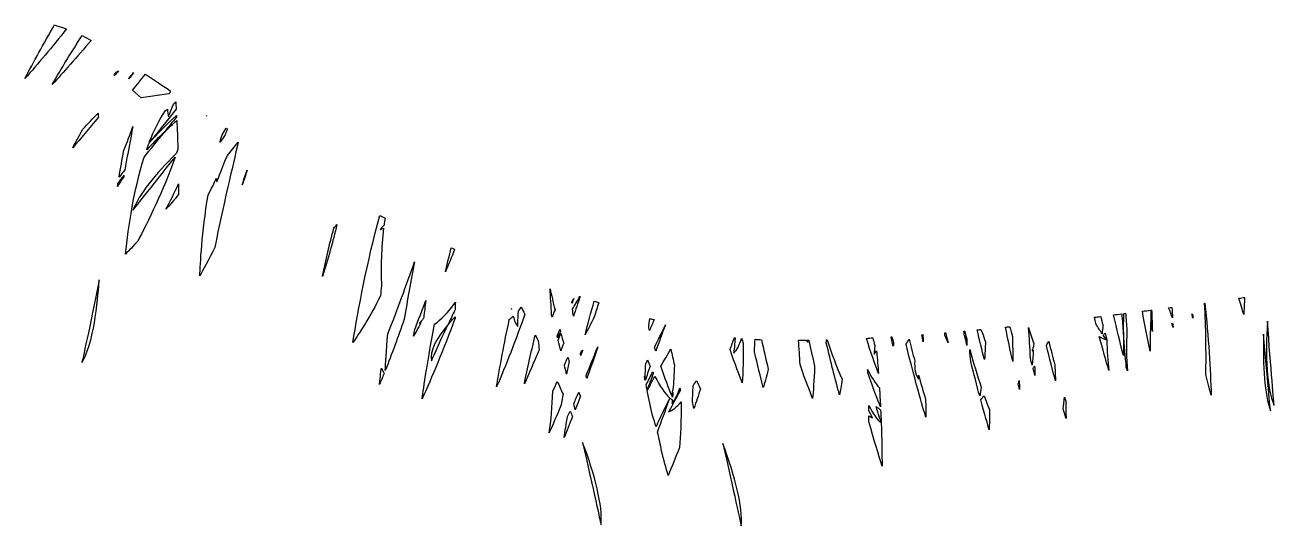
# Model space of a CAD drawing. Header units: centimetres. Extents: x -9.7 to 9.3, y -6.5 to 6.9.
# Drawn here: x 5.962 to 6.556, y -5.459 to -5.221 of the extents above; entities that cross this region are included whole.
import ezdxf

# ---------------------------------------------------------------- set-up
doc = ezdxf.new("R2010")
doc.units = ezdxf.units.CM
doc.header["$MEASUREMENT"] = 0
doc.layers.add('Layer 1', color=7, linetype='Continuous')

msp = doc.modelspace()

# ---------------------------------------------------------------- linework, layer by layer
at = {"layer": 'Layer 1'}
for points, knots in [([(5.98146, -5.22253), (5.98109, -5.22245), (5.98072, -5.22221), (5.98038, -5.22211), (5.98038, -5.22211), (5.97874, -5.22155), (5.97734, -5.22118), (5.97578, -5.22065), (5.97578, -5.22065), (5.97057, -5.22959), (5.96583, -5.2383), (5.96173, -5.2461), (5.96173, -5.2461), (5.96786, -5.2392), (5.97464, -5.23116), (5.98146, -5.22253)], [0, 0, 0, 0, 0.2, 0.2, 0.2, 0.2, 0.4, 0.4, 0.4, 0.4, 0.6, 0.6, 0.6, 0.6, 1, 1, 1, 1]), ([(5.99318, -5.22798), (5.99175, -5.22721), (5.99032, -5.22637), (5.98895, -5.22573), (5.98895, -5.22573), (5.98392, -5.23332), (5.97913, -5.24118), (5.97472, -5.24891), (5.97472, -5.24891), (5.97993, -5.24327), (5.98636, -5.23605), (5.99318, -5.22798)], [0, 0, 0, 0, 0.25, 0.25, 0.25, 0.25, 0.5, 0.5, 0.5, 0.5, 1, 1, 1, 1]), ([(6.00435, -5.24476), (6.00491, -5.24405), (6.00554, -5.24325), (6.00618, -5.24251), (6.00618, -5.24251), (6.00581, -5.24267), (6.00539, -5.24283), (6.00507, -5.24304), (6.00507, -5.24304), (6.00473, -5.24357), (6.00441, -5.24405), (6.00409, -5.2446), (6.00409, -5.2446), (6.00409, -5.2446), (6.00435, -5.24476), (6.00435, -5.24476)], [0, 0, 0, 0, 0.2, 0.2, 0.2, 0.2, 0.4, 0.4, 0.4, 0.4, 0.6, 0.6, 0.6, 0.6, 1, 1, 1, 1]), ([(6.01342, -5.2433), (6.0126, -5.24425), (6.01183, -5.24518), (6.01099, -5.24613), (6.01099, -5.24613), (6.01104, -5.24618), (6.01112, -5.24624), (6.01112, -5.24634), (6.01112, -5.24634), (6.01189, -5.24531), (6.0126, -5.24431), (6.01342, -5.2433)], [0, 0, 0, 0, 0.25, 0.25, 0.25, 0.25, 0.5, 0.5, 0.5, 0.5, 1, 1, 1, 1]), ([(6.01702, -5.25526), (6.01702, -5.25526), (6.03014, -5.25343), (6.03014, -5.25343), (6.03014, -5.25343), (6.0303, -5.25327), (6.03048, -5.25311), (6.03059, -5.25298), (6.03059, -5.25298), (6.0307, -5.25264), (6.03075, -5.25237), (6.03085, -5.25195), (6.03085, -5.25195), (6.02672, -5.24922), (6.02281, -5.2465), (6.01908, -5.24399), (6.01908, -5.24399), (6.01702, -5.24656), (6.01493, -5.24918), (6.01281, -5.25174), (6.01281, -5.25174), (6.01281, -5.25174), (6.01702, -5.25526), (6.01702, -5.25526)], [0, 0, 0, 0, 0.142857, 0.142857, 0.142857, 0.142857, 0.285714, 0.285714, 0.285714, 0.285714, 0.428571, 0.428571, 0.428571, 0.428571, 0.571429, 0.571429, 0.571429, 0.571429, 0.714286, 0.714286, 0.714286, 0.714286, 1, 1, 1, 1]), ([(6.00959, -5.32963), (6.01131, -5.32788), (6.01324, -5.32577), (6.01533, -5.32347), (6.01533, -5.32347), (6.02017, -5.31447), (6.0275, -5.29953), (6.03311, -5.2836), (6.03311, -5.2836), (6.02152, -5.29807), (6.01316, -5.30879), (6.01316, -5.30879), (6.01316, -5.30879), (6.01583, -5.3013), (6.02377, -5.29167), (6.03377, -5.28162), (6.03377, -5.28162), (6.03401, -5.28101), (6.03427, -5.2803), (6.03446, -5.27969), (6.03446, -5.27969), (6.03427, -5.27461), (6.03414, -5.27006), (6.03393, -5.26606), (6.03393, -5.26606), (6.03189, -5.26794), (6.02993, -5.26979), (6.02803, -5.27162), (6.02803, -5.27162), (6.02986, -5.26919), (6.03187, -5.26683), (6.03382, -5.26437), (6.03382, -5.26437), (6.03379, -5.26411), (6.03379, -5.26384), (6.03379, -5.26366), (6.03379, -5.26366), (6.02987, -5.26734), (6.02601, -5.27112), (6.02236, -5.27488), (6.02236, -5.27488), (6.02596, -5.27033), (6.02974, -5.26551), (6.03366, -5.26065), (6.03366, -5.26065), (6.03355, -5.25933), (6.03347, -5.25816), (6.03342, -5.25724), (6.03342, -5.25724), (6.0331, -5.2575), (6.03281, -5.2578), (6.03249, -5.25801), (6.03249, -5.25801), (6.0309, -5.26201), (6.03003, -5.26439), (6.03003, -5.26439), (6.03003, -5.26439), (6.02963, -5.26336), (6.02947, -5.26206), (6.02945, -5.26063), (6.02945, -5.26063), (6.02916, -5.26089), (6.02881, -5.26111), (6.02852, -5.26134), (6.02852, -5.26134), (6.02558, -5.26573), (6.02302, -5.27084), (6.02087, -5.27642), (6.02087, -5.27642), (6.0214, -5.27589), (6.02185, -5.27539), (6.02238, -5.27483), (6.02238, -5.27483), (6.02177, -5.27568), (6.02119, -5.27636), (6.02058, -5.27713), (6.02058, -5.27713), (6.02024, -5.27803), (6.01994, -5.27904), (6.01963, -5.28007), (6.01963, -5.28007), (6.02228, -5.27721), (6.02508, -5.27435), (6.02804, -5.2716), (6.02804, -5.2716), (6.0246, -5.27583), (6.02135, -5.27986), (6.01841, -5.28359), (6.01841, -5.28359), (6.01356, -5.29892), (6.01099, -5.31625), (6.00959, -5.32963)], [0, 0, 0, 0, 0.041667, 0.041667, 0.041667, 0.041667, 0.083333, 0.083333, 0.083333, 0.083333, 0.125, 0.125, 0.125, 0.125, 0.166667, 0.166667, 0.166667, 0.166667, 0.208333, 0.208333, 0.208333, 0.208333, 0.25, 0.25, 0.25, 0.25, 0.291667, 0.291667, 0.291667, 0.291667, 0.333333, 0.333333, 0.333333, 0.333333, 0.375, 0.375, 0.375, 0.375, 0.416667, 0.416667, 0.416667, 0.416667, 0.458333, 0.458333, 0.458333, 0.458333, 0.5, 0.5, 0.5, 0.5, 0.541667, 0.541667, 0.541667, 0.541667, 0.583333, 0.583333, 0.583333, 0.583333, 0.625, 0.625, 0.625, 0.625, 0.666667, 0.666667, 0.666667, 0.666667, 0.708333, 0.708333, 0.708333, 0.708333, 0.75, 0.75, 0.75, 0.75, 0.791667, 0.791667, 0.791667, 0.791667, 0.833333, 0.833333, 0.833333, 0.833333, 0.875, 0.875, 0.875, 0.875, 0.916667, 0.916667, 0.916667, 0.916667, 1, 1, 1, 1]), ([(5.98443, -5.2791), (5.98811, -5.27489), (5.99224, -5.27002), (5.99663, -5.26457), (5.99663, -5.26457), (5.99658, -5.26354), (5.99655, -5.26285), (5.99655, -5.26253), (5.99655, -5.26253), (5.99404, -5.2652), (5.9916, -5.26769), (5.98927, -5.27023), (5.98927, -5.27023), (5.98749, -5.27338), (5.98591, -5.27637), (5.98443, -5.2791)], [0, 0, 0, 0, 0.2, 0.2, 0.2, 0.2, 0.4, 0.4, 0.4, 0.4, 0.6, 0.6, 0.6, 0.6, 1, 1, 1, 1]), ([(6.00646, -5.29307), (6.00736, -5.29191), (6.00829, -5.29077), (6.00929, -5.28955), (6.00929, -5.28955), (6.01056, -5.28185), (6.01191, -5.27471), (6.01307, -5.26902), (6.01307, -5.26902), (6.01177, -5.27243), (6.01029, -5.2764), (6.0086, -5.28071), (6.0086, -5.28071), (6.00797, -5.28463), (6.00726, -5.28878), (6.00646, -5.29307)], [0, 0, 0, 0, 0.2, 0.2, 0.2, 0.2, 0.4, 0.4, 0.4, 0.4, 0.6, 0.6, 0.6, 0.6, 1, 1, 1, 1]), ([(6.04819, -5.26367), (6.04819, -5.26367), (6.04819, -5.26367), (6.04819, -5.26367), (6.04819, -5.26367), (6.04811, -5.26383), (6.04808, -5.26393), (6.04803, -5.26409), (6.04803, -5.26409), (6.04808, -5.26394), (6.04811, -5.26383), (6.04819, -5.26367)], [0, 0, 0, 0, 0.25, 0.25, 0.25, 0.25, 0.5, 0.5, 0.5, 0.5, 1, 1, 1, 1]), ([(6.05798, -5.27024), (6.05777, -5.27003), (6.05756, -5.26984), (6.05737, -5.26976), (6.05737, -5.26976), (6.05676, -5.27074), (6.0561, -5.27174), (6.05554, -5.27291), (6.05554, -5.27291), (6.05512, -5.2741), (6.05477, -5.27521), (6.05438, -5.27646), (6.05438, -5.27646), (6.05525, -5.27538), (6.0561, -5.27416), (6.05692, -5.27299), (6.05692, -5.27299), (6.05726, -5.27206), (6.05764, -5.27111), (6.05798, -5.27024)], [0, 0, 0, 0, 0.166667, 0.166667, 0.166667, 0.166667, 0.333333, 0.333333, 0.333333, 0.333333, 0.5, 0.5, 0.5, 0.5, 0.666667, 0.666667, 0.666667, 0.666667, 1, 1, 1, 1]), ([(6.04488, -5.33998), (6.04639, -5.33731), (6.04895, -5.33255), (6.05202, -5.32646), (6.05202, -5.32646), (6.05596, -5.3068), (6.06049, -5.28757), (6.06319, -5.27645), (6.06319, -5.27645), (6.06147, -5.27857), (6.05975, -5.28071), (6.058, -5.28275), (6.058, -5.28275), (6.0548, -5.29032), (6.053, -5.29532), (6.053, -5.29532), (6.053, -5.29532), (6.05281, -5.29484), (6.05281, -5.29418), (6.05274, -5.2936), (6.05274, -5.2936), (6.05173, -5.29585), (6.05046, -5.29849), (6.0488, -5.30164), (6.0488, -5.30164), (6.04589, -5.31918), (6.04509, -5.33463), (6.04488, -5.33998)], [0, 0, 0, 0, 0.125, 0.125, 0.125, 0.125, 0.25, 0.25, 0.25, 0.25, 0.375, 0.375, 0.375, 0.375, 0.5, 0.5, 0.5, 0.5, 0.625, 0.625, 0.625, 0.625, 0.75, 0.75, 0.75, 0.75, 1, 1, 1, 1]), ([(6.00874, -5.29296), (6.00879, -5.29275), (6.00879, -5.29248), (6.00885, -5.2923), (6.00885, -5.2923), (6.00779, -5.2936), (6.00687, -5.29481), (6.00597, -5.29598), (6.00597, -5.29598), (6.00594, -5.29654), (6.00584, -5.29696), (6.00571, -5.29749), (6.00571, -5.29749), (6.00654, -5.29606), (6.00766, -5.29455), (6.00874, -5.29296)], [0, 0, 0, 0, 0.2, 0.2, 0.2, 0.2, 0.4, 0.4, 0.4, 0.4, 0.6, 0.6, 0.6, 0.6, 1, 1, 1, 1]), ([(6.06742, -5.28979), (6.06742, -5.28979), (6.06742, -5.28971), (6.06742, -5.28971), (6.06742, -5.28971), (6.0666, -5.29204), (6.06578, -5.29434), (6.06504, -5.29675), (6.06504, -5.29675), (6.06589, -5.29444), (6.06666, -5.29214), (6.06742, -5.28979)], [0, 0, 0, 0, 0.25, 0.25, 0.25, 0.25, 0.5, 0.5, 0.5, 0.5, 1, 1, 1, 1]), ([(6.03478, -5.29619), (6.03285, -5.30037), (6.03086, -5.30445), (6.0288, -5.30833), (6.0288, -5.30833), (6.03078, -5.30608), (6.03274, -5.30378), (6.03478, -5.30134), (6.03478, -5.30134), (6.03478, -5.29958), (6.03478, -5.29786), (6.03478, -5.29619)], [0, 0, 0, 0, 0.25, 0.25, 0.25, 0.25, 0.5, 0.5, 0.5, 0.5, 1, 1, 1, 1]), ([(6.10322, -5.34032), (6.10589, -5.33201), (6.10822, -5.32365), (6.11007, -5.31558), (6.11007, -5.31558), (6.10959, -5.31614), (6.10912, -5.31669), (6.10864, -5.31725), (6.10864, -5.31725), (6.1066, -5.32487), (6.1048, -5.33254), (6.10322, -5.34019), (6.10322, -5.34019), (6.10322, -5.3403), (6.1032, -5.3403), (6.10322, -5.34032)], [0, 0, 0, 0, 0.2, 0.2, 0.2, 0.2, 0.4, 0.4, 0.4, 0.4, 0.6, 0.6, 0.6, 0.6, 1, 1, 1, 1]), ([(6.1177, -5.37168), (6.12045, -5.36782), (6.12611, -5.35935), (6.13077, -5.34945), (6.13077, -5.34945), (6.13096, -5.34786), (6.13117, -5.3463), (6.13135, -5.34471), (6.13135, -5.34471), (6.13069, -5.33635), (6.13135, -5.32635), (6.13233, -5.31738), (6.13233, -5.31738), (6.1318, -5.31749), (6.13122, -5.31791), (6.13069, -5.31791), (6.13069, -5.31791), (6.13069, -5.31791), (6.13143, -5.31714), (6.13254, -5.31587), (6.13254, -5.31587), (6.13267, -5.31473), (6.1328, -5.31362), (6.13299, -5.31251), (6.13299, -5.31251), (6.13212, -5.31209), (6.13135, -5.31169), (6.1305, -5.31132), (6.1305, -5.31132), (6.12447, -5.33318), (6.12021, -5.35628), (6.1177, -5.37168)], [0, 0, 0, 0, 0.111111, 0.111111, 0.111111, 0.111111, 0.222222, 0.222222, 0.222222, 0.222222, 0.333333, 0.333333, 0.333333, 0.333333, 0.444444, 0.444444, 0.444444, 0.444444, 0.555556, 0.555556, 0.555556, 0.555556, 0.666667, 0.666667, 0.666667, 0.666667, 0.777778, 0.777778, 0.777778, 0.777778, 1, 1, 1, 1]), ([(6.16447, -5.32667), (6.16352, -5.33053), (6.16259, -5.33432), (6.16169, -5.3381), (6.16169, -5.3381), (6.16322, -5.33463), (6.16471, -5.33101), (6.16606, -5.32741), (6.16606, -5.32741), (6.16553, -5.32712), (6.16498, -5.32699), (6.16447, -5.32667)], [0, 0, 0, 0, 0.25, 0.25, 0.25, 0.25, 0.5, 0.5, 0.5, 0.5, 1, 1, 1, 1]), ([(6.14704, -5.33326), (6.14315, -5.34443), (6.13878, -5.35644), (6.13431, -5.36766), (6.13431, -5.36766), (6.13354, -5.37573), (6.13325, -5.38189), (6.13309, -5.38504), (6.13309, -5.38504), (6.13616, -5.37729), (6.13925, -5.36906), (6.14214, -5.36057), (6.14214, -5.36057), (6.14362, -5.35149), (6.14529, -5.34231), (6.14704, -5.33326)], [0, 0, 0, 0, 0.2, 0.2, 0.2, 0.2, 0.4, 0.4, 0.4, 0.4, 0.6, 0.6, 0.6, 0.6, 1, 1, 1, 1]), ([(5.98882, -5.38125), (5.98882, -5.38125), (5.99263, -5.36397), (5.99708, -5.34191), (5.99708, -5.34191), (5.99591, -5.35858), (5.99345, -5.3734), (5.98882, -5.38125)], [0, 0, 0, 0, 0.333333, 0.333333, 0.333333, 0.333333, 1, 1, 1, 1]), ([(6.21244, -5.35964), (6.21289, -5.35842), (6.21334, -5.35734), (6.21384, -5.35609), (6.21384, -5.35609), (6.21294, -5.35254), (6.21212, -5.34913), (6.21146, -5.34619), (6.21146, -5.34619), (6.21172, -5.34987), (6.21196, -5.35418), (6.2122, -5.35873), (6.2122, -5.35873), (6.21228, -5.359), (6.21234, -5.35929), (6.21244, -5.35964)], [0, 0, 0, 0, 0.2, 0.2, 0.2, 0.2, 0.4, 0.4, 0.4, 0.4, 0.6, 0.6, 0.6, 0.6, 1, 1, 1, 1]), ([(6.14654, -5.36877), (6.14733, -5.36731), (6.14855, -5.36509), (6.15009, -5.36226), (6.15009, -5.36226), (6.1498, -5.36226), (6.14953, -5.36252), (6.14932, -5.36252), (6.14932, -5.36252), (6.14932, -5.36252), (6.14988, -5.36199), (6.15075, -5.36093), (6.15075, -5.36093), (6.15099, -5.36056), (6.1512, -5.36022), (6.15141, -5.35974), (6.15141, -5.35974), (6.15165, -5.35725), (6.15199, -5.35461), (6.15239, -5.35175), (6.15239, -5.35175), (6.15072, -5.35622), (6.1489, -5.36083), (6.14715, -5.36548), (6.14715, -5.36548), (6.14693, -5.36654), (6.14672, -5.3676), (6.14654, -5.36877)], [0, 0, 0, 0, 0.125, 0.125, 0.125, 0.125, 0.25, 0.25, 0.25, 0.25, 0.375, 0.375, 0.375, 0.375, 0.5, 0.5, 0.5, 0.5, 0.625, 0.625, 0.625, 0.625, 0.75, 0.75, 0.75, 0.75, 1, 1, 1, 1]), ([(6.1663, -5.36017), (6.1663, -5.35991), (6.16625, -5.35969), (6.1663, -5.35951), (6.1663, -5.35951), (6.16508, -5.36075), (6.16395, -5.36202), (6.16289, -5.36335), (6.16289, -5.36335), (6.16395, -5.36097), (6.16509, -5.35861), (6.1663, -5.35615), (6.1663, -5.35615), (6.1663, -5.35496), (6.16641, -5.35377), (6.16646, -5.3526), (6.16646, -5.3526), (6.16318, -5.3572), (6.15979, -5.36096), (6.15646, -5.36297), (6.15646, -5.36297), (6.15289, -5.38213), (6.1509, -5.39663), (6.15064, -5.39856), (6.15064, -5.39856), (6.15513, -5.3885), (6.16085, -5.37498), (6.1663, -5.36017)], [0, 0, 0, 0, 0.125, 0.125, 0.125, 0.125, 0.25, 0.25, 0.25, 0.25, 0.375, 0.375, 0.375, 0.375, 0.5, 0.5, 0.5, 0.5, 0.625, 0.625, 0.625, 0.625, 0.75, 0.75, 0.75, 0.75, 1, 1, 1, 1]), ([(6.22186, -5.35247), (6.22186, -5.35268), (6.22189, -5.35289), (6.22191, -5.35303), (6.22191, -5.35303), (6.22217, -5.35232), (6.22247, -5.3515), (6.22278, -5.35073), (6.22278, -5.35073), (6.22247, -5.3513), (6.22215, -5.35183), (6.22186, -5.35247)], [0, 0, 0, 0, 0.25, 0.25, 0.25, 0.25, 0.5, 0.5, 0.5, 0.5, 1, 1, 1, 1]), ([(6.22573, -5.34985), (6.22568, -5.34985), (6.22568, -5.34985), (6.22568, -5.34985), (6.22568, -5.34985), (6.22446, -5.35183), (6.2233, -5.35385), (6.22216, -5.35586), (6.22216, -5.35586), (6.22232, -5.35697), (6.22237, -5.35808), (6.22258, -5.35925), (6.22258, -5.35925), (6.22363, -5.35609), (6.22467, -5.35302), (6.22573, -5.34985)], [0, 0, 0, 0, 0.2, 0.2, 0.2, 0.2, 0.4, 0.4, 0.4, 0.4, 0.6, 0.6, 0.6, 0.6, 1, 1, 1, 1]), ([(6.23464, -5.35276), (6.2339, -5.35255), (6.23316, -5.35228), (6.2325, -5.35202), (6.2325, -5.35202), (6.23091, -5.35734), (6.22951, -5.36271), (6.22816, -5.36811), (6.22816, -5.36811), (6.22946, -5.3656), (6.23091, -5.36266), (6.2325, -5.35951), (6.2325, -5.35951), (6.23321, -5.35726), (6.2339, -5.35495), (6.23464, -5.35276)], [0, 0, 0, 0, 0.2, 0.2, 0.2, 0.2, 0.4, 0.4, 0.4, 0.4, 0.6, 0.6, 0.6, 0.6, 1, 1, 1, 1]), ([(6.5418, -5.35025), (6.5409, -5.35038), (6.54003, -5.35051), (6.5391, -5.35065), (6.5391, -5.35065), (6.53995, -5.35345), (6.54071, -5.35602), (6.5414, -5.35838), (6.5414, -5.35838), (6.54158, -5.35588), (6.54166, -5.35323), (6.5418, -5.35025)], [0, 0, 0, 0, 0.25, 0.25, 0.25, 0.25, 0.5, 0.5, 0.5, 0.5, 1, 1, 1, 1]), ([(6.19948, -5.35826), (6.1989, -5.35704), (6.19826, -5.35588), (6.19781, -5.3549), (6.19781, -5.3549), (6.19733, -5.35548), (6.19694, -5.35614), (6.19643, -5.35667), (6.19643, -5.35667), (6.19617, -5.36141), (6.19611, -5.36416), (6.19611, -5.36416), (6.19611, -5.36416), (6.19516, -5.36308), (6.1945, -5.36125), (6.19397, -5.35921), (6.19397, -5.35921), (6.19333, -5.35979), (6.1927, -5.36032), (6.19209, -5.3608), (6.19209, -5.3608), (6.18963, -5.37218), (6.18762, -5.38318), (6.18608, -5.39287), (6.18608, -5.39287), (6.19038, -5.38268), (6.19514, -5.37072), (6.19948, -5.35826)], [0, 0, 0, 0, 0.125, 0.125, 0.125, 0.125, 0.25, 0.25, 0.25, 0.25, 0.375, 0.375, 0.375, 0.375, 0.5, 0.5, 0.5, 0.5, 0.625, 0.625, 0.625, 0.625, 0.75, 0.75, 0.75, 0.75, 1, 1, 1, 1]), ([(6.19323, -5.35564), (6.19318, -5.35569), (6.19315, -5.35583), (6.19315, -5.35585), (6.19315, -5.35585), (6.19315, -5.35582), (6.19318, -5.35582), (6.19318, -5.35569), (6.19318, -5.35569), (6.19318, -5.3557), (6.19323, -5.3557), (6.19323, -5.35564)], [0, 0, 0, 0, 0.25, 0.25, 0.25, 0.25, 0.5, 0.5, 0.5, 0.5, 1, 1, 1, 1]), ([(6.48557, -5.3835), (6.48576, -5.38406), (6.48591, -5.38477), (6.4861, -5.38522), (6.4861, -5.38522), (6.48557, -5.37945), (6.48554, -5.37286), (6.48586, -5.36585), (6.48586, -5.36585), (6.48567, -5.36323), (6.48544, -5.36056), (6.48525, -5.35783), (6.48525, -5.35783), (6.48501, -5.35783), (6.48472, -5.35791), (6.48446, -5.35791), (6.48446, -5.35791), (6.48433, -5.36106), (6.4842, -5.3641), (6.48417, -5.36722), (6.48417, -5.36722), (6.48391, -5.36428), (6.48364, -5.36119), (6.4834, -5.35804), (6.4834, -5.35804), (6.4821, -5.35825), (6.48078, -5.35841), (6.47954, -5.35857), (6.47954, -5.35857), (6.48105, -5.36534), (6.48261, -5.37183), (6.4842, -5.37794), (6.4842, -5.37794), (6.48415, -5.37453), (6.48415, -5.3709), (6.4842, -5.36722), (6.4842, -5.36722), (6.48467, -5.37316), (6.48518, -5.37861), (6.48557, -5.3835)], [0, 0, 0, 0, 0.090909, 0.090909, 0.090909, 0.090909, 0.181818, 0.181818, 0.181818, 0.181818, 0.272727, 0.272727, 0.272727, 0.272727, 0.363636, 0.363636, 0.363636, 0.363636, 0.454545, 0.454545, 0.454545, 0.454545, 0.545455, 0.545455, 0.545455, 0.545455, 0.636364, 0.636364, 0.636364, 0.636364, 0.727273, 0.727273, 0.727273, 0.727273, 0.818182, 0.818182, 0.818182, 0.818182, 1, 1, 1, 1]), ([(6.49795, -5.36654), (6.49787, -5.36331), (6.49771, -5.35985), (6.49761, -5.35622), (6.49761, -5.35622), (6.49756, -5.35627), (6.49753, -5.35627), (6.4975, -5.35627), (6.4975, -5.35627), (6.49742, -5.35693), (6.49737, -5.35767), (6.49734, -5.35831), (6.49734, -5.35831), (6.49729, -5.3576), (6.49726, -5.35693), (6.49715, -5.35627), (6.49715, -5.35627), (6.49585, -5.35648), (6.4945, -5.35669), (6.49321, -5.35683), (6.49321, -5.35683), (6.49429, -5.36329), (6.49559, -5.36961), (6.49699, -5.37591), (6.49699, -5.37591), (6.49686, -5.37038), (6.49696, -5.36443), (6.49736, -5.35832), (6.49736, -5.35832), (6.49756, -5.36115), (6.49777, -5.3639), (6.49795, -5.36654)], [0, 0, 0, 0, 0.111111, 0.111111, 0.111111, 0.111111, 0.222222, 0.222222, 0.222222, 0.222222, 0.333333, 0.333333, 0.333333, 0.333333, 0.444444, 0.444444, 0.444444, 0.444444, 0.555556, 0.555556, 0.555556, 0.555556, 0.666667, 0.666667, 0.666667, 0.666667, 0.777778, 0.777778, 0.777778, 0.777778, 1, 1, 1, 1]), ([(6.50722, -5.35503), (6.50669, -5.35511), (6.50621, -5.35516), (6.50569, -5.35522), (6.50569, -5.35522), (6.5064, -5.35705), (6.50701, -5.35863), (6.50754, -5.35996), (6.50754, -5.35996), (6.50743, -5.35831), (6.50732, -5.3567), (6.50722, -5.35503)], [0, 0, 0, 0, 0.25, 0.25, 0.25, 0.25, 0.5, 0.5, 0.5, 0.5, 1, 1, 1, 1]), ([(6.51716, -5.35858), (6.517, -5.35842), (6.51692, -5.35826), (6.51679, -5.3581), (6.51679, -5.3581), (6.51692, -5.35876), (6.51705, -5.3595), (6.51721, -5.36014), (6.51721, -5.36014), (6.51719, -5.35964), (6.51719, -5.35906), (6.51716, -5.35858)], [0, 0, 0, 0, 0.25, 0.25, 0.25, 0.25, 0.5, 0.5, 0.5, 0.5, 1, 1, 1, 1]), ([(6.52595, -5.39676), (6.5255, -5.38488), (6.52468, -5.36922), (6.52293, -5.35292), (6.52293, -5.35292), (6.5229, -5.35292), (6.52288, -5.35292), (6.52282, -5.35292), (6.52282, -5.35292), (6.52338, -5.3648), (6.52364, -5.37663), (6.52338, -5.38692), (6.52338, -5.38692), (6.52428, -5.39044), (6.52513, -5.39374), (6.52595, -5.39676)], [0, 0, 0, 0, 0.2, 0.2, 0.2, 0.2, 0.4, 0.4, 0.4, 0.4, 0.6, 0.6, 0.6, 0.6, 1, 1, 1, 1]), ([(6.16289, -5.36332), (6.15837, -5.37285), (6.15503, -5.38044), (6.15503, -5.38044), (6.15503, -5.38044), (6.154, -5.37591), (6.15752, -5.36969), (6.16289, -5.36332)], [0, 0, 0, 0, 0.333333, 0.333333, 0.333333, 0.333333, 1, 1, 1, 1]), ([(6.26097, -5.36083), (6.26031, -5.36067), (6.25962, -5.36046), (6.25893, -5.36027), (6.25893, -5.36027), (6.25874, -5.36183), (6.25856, -5.36331), (6.2584, -5.36477), (6.2584, -5.36477), (6.25853, -5.36525), (6.25861, -5.36562), (6.25877, -5.36604), (6.25877, -5.36604), (6.25949, -5.36435), (6.26025, -5.36265), (6.26097, -5.36083)], [0, 0, 0, 0, 0.2, 0.2, 0.2, 0.2, 0.4, 0.4, 0.4, 0.4, 0.6, 0.6, 0.6, 0.6, 1, 1, 1, 1]), ([(6.26634, -5.36332), (6.26462, -5.367), (6.26293, -5.3706), (6.26115, -5.37401), (6.26115, -5.37401), (6.26136, -5.37457), (6.26155, -5.37525), (6.26171, -5.37576), (6.26171, -5.37576), (6.2633, -5.37157), (6.2648, -5.36739), (6.26634, -5.36332)], [0, 0, 0, 0, 0.25, 0.25, 0.25, 0.25, 0.5, 0.5, 0.5, 0.5, 1, 1, 1, 1]), ([(6.4302, -5.36419), (6.42946, -5.3643), (6.42877, -5.36435), (6.42811, -5.3644), (6.42811, -5.3644), (6.42917, -5.36996), (6.43036, -5.37541), (6.43158, -5.38075), (6.43158, -5.38075), (6.43158, -5.37718), (6.4315, -5.37321), (6.43139, -5.3689), (6.43139, -5.3689), (6.43096, -5.36739), (6.43054, -5.3658), (6.4302, -5.36419)], [0, 0, 0, 0, 0.2, 0.2, 0.2, 0.2, 0.4, 0.4, 0.4, 0.4, 0.6, 0.6, 0.6, 0.6, 1, 1, 1, 1]), ([(6.44133, -5.3753), (6.44117, -5.37535), (6.44096, -5.37551), (6.44075, -5.37567), (6.44075, -5.37567), (6.44075, -5.37567), (6.44104, -5.37488), (6.44146, -5.37363), (6.44146, -5.37363), (6.44149, -5.37321), (6.44151, -5.37278), (6.44151, -5.37225), (6.44151, -5.37225), (6.44074, -5.36979), (6.4399, -5.3673), (6.4391, -5.36463), (6.4391, -5.36463), (6.43944, -5.36937), (6.43974, -5.37426), (6.43997, -5.37924), (6.43997, -5.37924), (6.44026, -5.38032), (6.44053, -5.38138), (6.44076, -5.38255), (6.44076, -5.38255), (6.44099, -5.38086), (6.4412, -5.37845), (6.44133, -5.3753)], [0, 0, 0, 0, 0.125, 0.125, 0.125, 0.125, 0.25, 0.25, 0.25, 0.25, 0.375, 0.375, 0.375, 0.375, 0.5, 0.5, 0.5, 0.5, 0.625, 0.625, 0.625, 0.625, 0.75, 0.75, 0.75, 0.75, 1, 1, 1, 1]), ([(6.47404, -5.36755), (6.47415, -5.36649), (6.4743, -5.36509), (6.47441, -5.36332), (6.47441, -5.36332), (6.47404, -5.362), (6.47375, -5.36067), (6.4734, -5.35932), (6.4734, -5.35932), (6.47242, -5.35951), (6.47144, -5.35958), (6.47046, -5.35972), (6.47046, -5.35972), (6.4707, -5.36075), (6.47088, -5.36163), (6.47099, -5.36268), (6.47099, -5.36268), (6.47099, -5.36268), (6.47099, -5.36268), (6.47099, -5.36268), (6.47099, -5.36268), (6.47211, -5.36461), (6.47322, -5.36623), (6.47404, -5.36755)], [0, 0, 0, 0, 0.142857, 0.142857, 0.142857, 0.142857, 0.285714, 0.285714, 0.285714, 0.285714, 0.428571, 0.428571, 0.428571, 0.428571, 0.571429, 0.571429, 0.571429, 0.571429, 0.714286, 0.714286, 0.714286, 0.714286, 1, 1, 1, 1]), ([(6.50767, -5.36287), (6.50754, -5.36276), (6.5073, -5.36266), (6.50714, -5.3625), (6.50714, -5.3625), (6.50735, -5.36324), (6.50756, -5.3639), (6.50778, -5.36462), (6.50778, -5.36462), (6.5078, -5.36403), (6.50772, -5.36345), (6.50767, -5.36287)], [0, 0, 0, 0, 0.25, 0.25, 0.25, 0.25, 0.5, 0.5, 0.5, 0.5, 1, 1, 1, 1]), ([(6.55267, -5.36154), (6.55431, -5.38392), (6.55582, -5.4016), (6.55582, -5.4016), (6.55582, -5.4016), (6.55227, -5.39327), (6.55174, -5.37819), (6.55267, -5.36154)], [0, 0, 0, 0, 0.333333, 0.333333, 0.333333, 0.333333, 1, 1, 1, 1]), ([(6.20625, -5.37525), (6.20612, -5.37377), (6.20604, -5.37245), (6.20585, -5.37094), (6.20585, -5.37094), (6.20537, -5.37007), (6.20495, -5.36911), (6.20447, -5.36821), (6.20447, -5.36821), (6.20256, -5.37596), (6.20077, -5.38379), (6.19926, -5.39139), (6.19926, -5.39139), (6.20136, -5.38665), (6.20371, -5.38125), (6.20625, -5.37525)], [0, 0, 0, 0, 0.2, 0.2, 0.2, 0.2, 0.4, 0.4, 0.4, 0.4, 0.6, 0.6, 0.6, 0.6, 1, 1, 1, 1]), ([(6.21623, -5.36556), (6.21575, -5.36672), (6.2153, -5.36765), (6.21483, -5.36876), (6.21483, -5.36876), (6.21491, -5.36902), (6.21499, -5.36929), (6.21504, -5.36947), (6.21504, -5.36947), (6.21552, -5.36857), (6.21597, -5.36754), (6.21652, -5.36659), (6.21652, -5.36659), (6.21641, -5.36623), (6.21631, -5.36591), (6.21623, -5.36556)], [0, 0, 0, 0, 0.2, 0.2, 0.2, 0.2, 0.4, 0.4, 0.4, 0.4, 0.6, 0.6, 0.6, 0.6, 1, 1, 1, 1]), ([(6.21797, -5.37199), (6.21747, -5.37038), (6.21707, -5.36881), (6.21665, -5.36723), (6.21665, -5.36723), (6.2162, -5.36837), (6.21575, -5.36964), (6.21535, -5.37072), (6.21535, -5.37072), (6.21575, -5.37241), (6.21614, -5.374), (6.21659, -5.37567), (6.21659, -5.37567), (6.21707, -5.37448), (6.2175, -5.37324), (6.21797, -5.37199)], [0, 0, 0, 0, 0.2, 0.2, 0.2, 0.2, 0.4, 0.4, 0.4, 0.4, 0.6, 0.6, 0.6, 0.6, 1, 1, 1, 1]), ([(6.3029, -5.39096), (6.30319, -5.38551), (6.3034, -5.37913), (6.30332, -5.37204), (6.30332, -5.37204), (6.30313, -5.37133), (6.30295, -5.37058), (6.30276, -5.36979), (6.30276, -5.36979), (6.30268, -5.36979), (6.30257, -5.36979), (6.30252, -5.36979), (6.30252, -5.36979), (6.30157, -5.37289), (6.30038, -5.37535), (6.29882, -5.37678), (6.29882, -5.37678), (6.29882, -5.37678), (6.29916, -5.37408), (6.29946, -5.36956), (6.29946, -5.36956), (6.29933, -5.36956), (6.2992, -5.36956), (6.29904, -5.36951), (6.29904, -5.36951), (6.29848, -5.37128), (6.29777, -5.37319), (6.29711, -5.37507), (6.29711, -5.37507), (6.29944, -5.38184), (6.30153, -5.38734), (6.3029, -5.39096)], [0, 0, 0, 0, 0.111111, 0.111111, 0.111111, 0.111111, 0.222222, 0.222222, 0.222222, 0.222222, 0.333333, 0.333333, 0.333333, 0.333333, 0.444444, 0.444444, 0.444444, 0.444444, 0.555556, 0.555556, 0.555556, 0.555556, 0.666667, 0.666667, 0.666667, 0.666667, 0.777778, 0.777778, 0.777778, 0.777778, 1, 1, 1, 1]), ([(6.31526, -5.38451), (6.31412, -5.37969), (6.31304, -5.37485), (6.31203, -5.37038), (6.31203, -5.37038), (6.31092, -5.37038), (6.31002, -5.37025), (6.30899, -5.37014), (6.30899, -5.37014), (6.30888, -5.37218), (6.3088, -5.37419), (6.30867, -5.37612), (6.30867, -5.37612), (6.31015, -5.38226), (6.31155, -5.38797), (6.3129, -5.39311), (6.3129, -5.39311), (6.31346, -5.39139), (6.31444, -5.38824), (6.31526, -5.38451)], [0, 0, 0, 0, 0.166667, 0.166667, 0.166667, 0.166667, 0.333333, 0.333333, 0.333333, 0.333333, 0.5, 0.5, 0.5, 0.5, 0.666667, 0.666667, 0.666667, 0.666667, 1, 1, 1, 1]), ([(6.35037, -5.38909), (6.34767, -5.38314), (6.34532, -5.3766), (6.34328, -5.37052), (6.34328, -5.37052), (6.3432, -5.37041), (6.34304, -5.37052), (6.34291, -5.37052), (6.34291, -5.37052), (6.34291, -5.37092), (6.34288, -5.37131), (6.34288, -5.37179), (6.34288, -5.37179), (6.34508, -5.38121), (6.34727, -5.38962), (6.34912, -5.39653), (6.34912, -5.39653), (6.3495, -5.3948), (6.34992, -5.39216), (6.35037, -5.38909)], [0, 0, 0, 0, 0.166667, 0.166667, 0.166667, 0.166667, 0.333333, 0.333333, 0.333333, 0.333333, 0.5, 0.5, 0.5, 0.5, 0.666667, 0.666667, 0.666667, 0.666667, 1, 1, 1, 1]), ([(6.36667, -5.3757), (6.36627, -5.37628), (6.36598, -5.37689), (6.36559, -5.37729), (6.36559, -5.37729), (6.36559, -5.37729), (6.36572, -5.3757), (6.36593, -5.37311), (6.36593, -5.37311), (6.36561, -5.37189), (6.36532, -5.37073), (6.365, -5.36949), (6.365, -5.36949), (6.36402, -5.36954), (6.36291, -5.3697), (6.36193, -5.36975), (6.36193, -5.36975), (6.36402, -5.37631), (6.36598, -5.38203), (6.3677, -5.38647), (6.3677, -5.38647), (6.36744, -5.38311), (6.36714, -5.37972), (6.36683, -5.37623), (6.36683, -5.37623), (6.36675, -5.37609), (6.36672, -5.37591), (6.36667, -5.3757)], [0, 0, 0, 0, 0.125, 0.125, 0.125, 0.125, 0.25, 0.25, 0.25, 0.25, 0.375, 0.375, 0.375, 0.375, 0.5, 0.5, 0.5, 0.5, 0.625, 0.625, 0.625, 0.625, 0.75, 0.75, 0.75, 0.75, 1, 1, 1, 1]), ([(6.3749, -5.37168), (6.37458, -5.37081), (6.37429, -5.36996), (6.374, -5.36901), (6.374, -5.36901), (6.37392, -5.36901), (6.37379, -5.36901), (6.37366, -5.36901), (6.37366, -5.36901), (6.374, -5.3706), (6.37432, -5.37197), (6.37467, -5.37348), (6.37467, -5.37348), (6.37472, -5.3734), (6.37475, -5.37322), (6.3748, -5.37314), (6.3748, -5.37314), (6.37484, -5.37263), (6.37484, -5.37226), (6.3749, -5.37168)], [0, 0, 0, 0, 0.166667, 0.166667, 0.166667, 0.166667, 0.333333, 0.333333, 0.333333, 0.333333, 0.5, 0.5, 0.5, 0.5, 0.666667, 0.666667, 0.666667, 0.666667, 1, 1, 1, 1]), ([(6.39008, -5.39888), (6.38897, -5.39507), (6.38783, -5.39113), (6.38672, -5.38719), (6.38672, -5.38719), (6.38672, -5.38835), (6.38672, -5.3891), (6.38672, -5.3891), (6.38672, -5.3891), (6.38521, -5.38709), (6.38476, -5.38399), (6.38492, -5.38045), (6.38492, -5.38045), (6.38402, -5.37704), (6.38317, -5.37357), (6.38227, -5.37013), (6.38227, -5.37013), (6.38182, -5.371), (6.38134, -5.37177), (6.38079, -5.37251), (6.38079, -5.37251), (6.38542, -5.3914), (6.3896, -5.40537), (6.39021, -5.4073), (6.39021, -5.4073), (6.39022, -5.4047), (6.39016, -5.40187), (6.39008, -5.39888)], [0, 0, 0, 0, 0.125, 0.125, 0.125, 0.125, 0.25, 0.25, 0.25, 0.25, 0.375, 0.375, 0.375, 0.375, 0.5, 0.5, 0.5, 0.5, 0.625, 0.625, 0.625, 0.625, 0.75, 0.75, 0.75, 0.75, 1, 1, 1, 1]), ([(6.38823, -5.368), (6.38849, -5.36908), (6.38876, -5.37025), (6.389, -5.37141), (6.389, -5.37141), (6.38895, -5.37025), (6.38887, -5.36908), (6.38876, -5.36794), (6.38876, -5.36794), (6.38855, -5.368), (6.38842, -5.368), (6.38823, -5.368)], [0, 0, 0, 0, 0.25, 0.25, 0.25, 0.25, 0.5, 0.5, 0.5, 0.5, 1, 1, 1, 1]), ([(6.40077, -5.37189), (6.4004, -5.37025), (6.40006, -5.36869), (6.39966, -5.36705), (6.39966, -5.36705), (6.3995, -5.3671), (6.3994, -5.3671), (6.39926, -5.3671), (6.39926, -5.3671), (6.39926, -5.3675), (6.39929, -5.36784), (6.39929, -5.36821), (6.39929, -5.36821), (6.40016, -5.37038), (6.40069, -5.37162), (6.40077, -5.37189)], [0, 0, 0, 0, 0.2, 0.2, 0.2, 0.2, 0.4, 0.4, 0.4, 0.4, 0.6, 0.6, 0.6, 0.6, 1, 1, 1, 1]), ([(6.40898, -5.36964), (6.40924, -5.37072), (6.40951, -5.37194), (6.40975, -5.37311), (6.40975, -5.37311), (6.4097, -5.372), (6.40967, -5.37102), (6.40964, -5.36991), (6.40964, -5.36991), (6.4093, -5.36877), (6.409, -5.3675), (6.40866, -5.36623), (6.40866, -5.36623), (6.4085, -5.36628), (6.40837, -5.36628), (6.40821, -5.36628), (6.40821, -5.36628), (6.40842, -5.36723), (6.40861, -5.36811), (6.40882, -5.36906), (6.40882, -5.36906), (6.40919, -5.36948), (6.40938, -5.36977), (6.40938, -5.36977), (6.40938, -5.36977), (6.40927, -5.3698), (6.40911, -5.36969), (6.40898, -5.36964)], [0, 0, 0, 0, 0.125, 0.125, 0.125, 0.125, 0.25, 0.25, 0.25, 0.25, 0.375, 0.375, 0.375, 0.375, 0.5, 0.5, 0.5, 0.5, 0.625, 0.625, 0.625, 0.625, 0.75, 0.75, 0.75, 0.75, 1, 1, 1, 1]), ([(6.41855, -5.37136), (6.41802, -5.36988), (6.41754, -5.36837), (6.41707, -5.36691), (6.41707, -5.36691), (6.41683, -5.36646), (6.41659, -5.36601), (6.41638, -5.36559), (6.41638, -5.36559), (6.41582, -5.36559), (6.41519, -5.36567), (6.41458, -5.36567), (6.41458, -5.36567), (6.4158, -5.37064), (6.41693, -5.37533), (6.41813, -5.37983), (6.41813, -5.37983), (6.41832, -5.37713), (6.4185, -5.37427), (6.41855, -5.37136)], [0, 0, 0, 0, 0.166667, 0.166667, 0.166667, 0.166667, 0.333333, 0.333333, 0.333333, 0.333333, 0.5, 0.5, 0.5, 0.5, 0.666667, 0.666667, 0.666667, 0.666667, 1, 1, 1, 1]), ([(6.47631, -5.37041), (6.47599, -5.36935), (6.47573, -5.36821), (6.47541, -5.3671), (6.47541, -5.3671), (6.47515, -5.36755), (6.47485, -5.368), (6.47462, -5.36829), (6.47462, -5.36829), (6.47549, -5.36964), (6.47613, -5.37038), (6.47613, -5.37038), (6.47613, -5.37038), (6.47489, -5.37014), (6.4738, -5.36943), (6.47266, -5.36879), (6.47266, -5.36879), (6.4743, -5.37477), (6.47589, -5.3803), (6.47732, -5.38496), (6.47732, -5.38496), (6.47668, -5.3807), (6.47639, -5.3757), (6.47631, -5.37041)], [0, 0, 0, 0, 0.142857, 0.142857, 0.142857, 0.142857, 0.285714, 0.285714, 0.285714, 0.285714, 0.428571, 0.428571, 0.428571, 0.428571, 0.571429, 0.571429, 0.571429, 0.571429, 0.714286, 0.714286, 0.714286, 0.714286, 1, 1, 1, 1]), ([(6.55085, -5.36781), (6.55257, -5.38821), (6.55416, -5.40422), (6.55416, -5.40422), (6.55416, -5.40422), (6.55127, -5.39652), (6.55047, -5.38289), (6.55085, -5.36781)], [0, 0, 0, 0, 0.333333, 0.333333, 0.333333, 0.333333, 1, 1, 1, 1]), ([(6.22707, -5.3753), (6.22678, -5.37551), (6.22646, -5.37591), (6.2262, -5.37612), (6.2262, -5.37612), (6.22609, -5.37652), (6.22601, -5.37686), (6.22594, -5.37718), (6.22594, -5.37718), (6.22599, -5.37742), (6.22607, -5.37768), (6.2261, -5.37787), (6.2261, -5.37787), (6.22639, -5.37702), (6.2267, -5.37612), (6.22707, -5.3753)], [0, 0, 0, 0, 0.2, 0.2, 0.2, 0.2, 0.4, 0.4, 0.4, 0.4, 0.6, 0.6, 0.6, 0.6, 1, 1, 1, 1]), ([(6.22861, -5.38739), (6.22872, -5.38795), (6.22887, -5.38834), (6.22895, -5.38885), (6.22895, -5.38885), (6.23072, -5.38388), (6.2325, -5.37888), (6.23414, -5.37374), (6.23414, -5.37374), (6.23231, -5.3784), (6.23049, -5.38295), (6.22861, -5.38739)], [0, 0, 0, 0, 0.25, 0.25, 0.25, 0.25, 0.5, 0.5, 0.5, 0.5, 1, 1, 1, 1]), ([(6.27062, -5.38247), (6.27004, -5.37996), (6.26946, -5.37742), (6.2689, -5.37485), (6.2689, -5.37485), (6.26729, -5.3776), (6.26575, -5.3803), (6.26416, -5.383), (6.26416, -5.383), (6.26614, -5.38885), (6.26797, -5.39345), (6.26913, -5.39639), (6.26913, -5.39639), (6.26939, -5.39554), (6.26969, -5.3948), (6.26995, -5.39401), (6.26995, -5.39401), (6.27025, -5.39096), (6.27047, -5.38702), (6.27062, -5.38247)], [0, 0, 0, 0, 0.166667, 0.166667, 0.166667, 0.166667, 0.333333, 0.333333, 0.333333, 0.333333, 0.5, 0.5, 0.5, 0.5, 0.666667, 0.666667, 0.666667, 0.666667, 1, 1, 1, 1]), ([(6.33637, -5.39829), (6.33666, -5.39522), (6.33703, -5.38982), (6.3373, -5.383), (6.3373, -5.383), (6.33635, -5.37882), (6.33539, -5.37469), (6.33452, -5.37064), (6.33452, -5.37064), (6.33431, -5.37064), (6.33402, -5.37064), (6.33383, -5.37064), (6.33383, -5.37064), (6.33412, -5.3712), (6.33423, -5.37151), (6.33423, -5.37151), (6.33423, -5.37151), (6.33383, -5.3713), (6.33346, -5.3709), (6.33312, -5.37064), (6.33312, -5.37064), (6.33196, -5.37064), (6.33082, -5.37067), (6.32968, -5.37067), (6.32968, -5.37067), (6.32994, -5.37448), (6.33018, -5.37826), (6.33037, -5.38223), (6.33037, -5.38223), (6.33299, -5.38983), (6.33524, -5.39546), (6.33637, -5.39829)], [0, 0, 0, 0, 0.111111, 0.111111, 0.111111, 0.111111, 0.222222, 0.222222, 0.222222, 0.222222, 0.333333, 0.333333, 0.333333, 0.333333, 0.444444, 0.444444, 0.444444, 0.444444, 0.555556, 0.555556, 0.555556, 0.555556, 0.666667, 0.666667, 0.666667, 0.666667, 0.777778, 0.777778, 0.777778, 0.777778, 1, 1, 1, 1]), ([(6.41107, -5.37506), (6.41128, -5.37702), (6.41141, -5.37892), (6.4116, -5.3807), (6.4116, -5.3807), (6.41311, -5.38676), (6.41451, -5.39232), (6.41583, -5.3971), (6.41583, -5.3971), (6.41607, -5.39599), (6.41631, -5.39456), (6.41657, -5.39297), (6.41657, -5.39297), (6.41469, -5.38739), (6.41284, -5.38136), (6.41107, -5.37506)], [0, 0, 0, 0, 0.2, 0.2, 0.2, 0.2, 0.4, 0.4, 0.4, 0.4, 0.6, 0.6, 0.6, 0.6, 1, 1, 1, 1]), ([(6.45168, -5.38456), (6.45163, -5.38387), (6.45155, -5.38313), (6.45155, -5.38234), (6.45155, -5.38234), (6.4506, -5.37879), (6.44962, -5.37504), (6.44869, -5.37117), (6.44869, -5.37117), (6.44829, -5.37186), (6.4479, -5.37249), (6.44753, -5.37308), (6.44753, -5.37308), (6.44906, -5.37924), (6.45052, -5.38501), (6.45184, -5.38988), (6.45184, -5.38988), (6.45179, -5.38824), (6.45176, -5.38641), (6.45168, -5.38456)], [0, 0, 0, 0, 0.166667, 0.166667, 0.166667, 0.166667, 0.333333, 0.333333, 0.333333, 0.333333, 0.5, 0.5, 0.5, 0.5, 0.666667, 0.666667, 0.666667, 0.666667, 1, 1, 1, 1]), ([(6.22049, -5.38075), (6.22028, -5.38006), (6.22007, -5.37927), (6.21988, -5.37861), (6.21988, -5.37861), (6.21932, -5.37985), (6.21882, -5.38128), (6.21832, -5.38247), (6.21832, -5.38247), (6.21866, -5.38387), (6.21898, -5.38522), (6.21935, -5.3867), (6.21935, -5.3867), (6.21972, -5.38467), (6.22006, -5.38274), (6.22049, -5.38075)], [0, 0, 0, 0, 0.2, 0.2, 0.2, 0.2, 0.4, 0.4, 0.4, 0.4, 0.6, 0.6, 0.6, 0.6, 1, 1, 1, 1]), ([(6.25914, -5.383), (6.25869, -5.38207), (6.25832, -5.38102), (6.2579, -5.38001), (6.2579, -5.38001), (6.25756, -5.38059), (6.25732, -5.38107), (6.257, -5.38165), (6.257, -5.38165), (6.25674, -5.38583), (6.25674, -5.38848), (6.25674, -5.38848), (6.25674, -5.38848), (6.25658, -5.38822), (6.25648, -5.3879), (6.25632, -5.38769), (6.25632, -5.38769), (6.25645, -5.38838), (6.25658, -5.38901), (6.25672, -5.38981), (6.25672, -5.38981), (6.25748, -5.38747), (6.2583, -5.38522), (6.25914, -5.383)], [0, 0, 0, 0, 0.142857, 0.142857, 0.142857, 0.142857, 0.285714, 0.285714, 0.285714, 0.285714, 0.428571, 0.428571, 0.428571, 0.428571, 0.571429, 0.571429, 0.571429, 0.571429, 0.714286, 0.714286, 0.714286, 0.714286, 1, 1, 1, 1]), ([(6.13254, -5.38641), (6.13209, -5.3857), (6.13164, -5.38498), (6.13124, -5.38392), (6.13124, -5.38392), (6.13074, -5.38802), (6.13047, -5.39075), (6.13037, -5.39173), (6.13037, -5.39173), (6.13108, -5.38996), (6.13182, -5.38824), (6.13254, -5.38641)], [0, 0, 0, 0, 0.25, 0.25, 0.25, 0.25, 0.5, 0.5, 0.5, 0.5, 1, 1, 1, 1]), ([(6.26036, -5.38573), (6.25928, -5.38779), (6.25822, -5.38986), (6.25716, -5.39189), (6.25716, -5.39189), (6.25732, -5.39271), (6.25745, -5.39353), (6.25764, -5.39435), (6.25764, -5.39435), (6.25859, -5.3917), (6.25965, -5.38895), (6.26066, -5.38625), (6.26066, -5.38625), (6.26057, -5.3861), (6.26046, -5.38588), (6.26036, -5.38573)], [0, 0, 0, 0, 0.2, 0.2, 0.2, 0.2, 0.4, 0.4, 0.4, 0.4, 0.6, 0.6, 0.6, 0.6, 1, 1, 1, 1]), ([(6.26187, -5.41176), (6.26378, -5.40742), (6.26602, -5.4029), (6.26846, -5.39813), (6.26846, -5.39813), (6.26608, -5.39609), (6.2637, -5.39252), (6.26137, -5.38784), (6.26137, -5.38784), (6.26007, -5.39017), (6.25886, -5.39242), (6.25767, -5.39467), (6.25767, -5.39467), (6.25852, -5.39869), (6.25934, -5.40261), (6.26024, -5.40642), (6.26024, -5.40642), (6.26086, -5.40832), (6.26139, -5.41009), (6.26187, -5.41176)], [0, 0, 0, 0, 0.166667, 0.166667, 0.166667, 0.166667, 0.333333, 0.333333, 0.333333, 0.333333, 0.5, 0.5, 0.5, 0.5, 0.666667, 0.666667, 0.666667, 0.666667, 1, 1, 1, 1]), ([(6.36259, -5.38599), (6.36521, -5.39364), (6.36748, -5.39935), (6.36865, -5.40226), (6.36865, -5.40226), (6.36849, -5.39935), (6.36833, -5.39628), (6.36812, -5.39326), (6.36812, -5.39326), (6.36624, -5.39114), (6.36434, -5.38829), (6.36248, -5.38461), (6.36248, -5.38461), (6.36251, -5.38509), (6.36259, -5.38551), (6.36259, -5.38599)], [0, 0, 0, 0, 0.2, 0.2, 0.2, 0.2, 0.4, 0.4, 0.4, 0.4, 0.6, 0.6, 0.6, 0.6, 1, 1, 1, 1]), ([(6.44197, -5.38289), (6.44173, -5.38326), (6.44147, -5.3836), (6.44123, -5.38392), (6.44123, -5.38392), (6.44155, -5.38514), (6.44181, -5.3862), (6.4421, -5.38733), (6.4421, -5.38733), (6.44207, -5.38599), (6.44205, -5.38451), (6.44197, -5.38289)], [0, 0, 0, 0, 0.25, 0.25, 0.25, 0.25, 0.5, 0.5, 0.5, 0.5, 1, 1, 1, 1]), ([(6.21107, -5.41464), (6.21279, -5.41072), (6.21477, -5.40625), (6.21676, -5.40144), (6.21676, -5.40144), (6.21702, -5.39977), (6.21732, -5.39803), (6.21766, -5.39631), (6.21766, -5.39631), (6.21671, -5.39427), (6.21583, -5.39218), (6.21491, -5.3902), (6.21491, -5.3902), (6.21417, -5.39184), (6.21348, -5.39332), (6.21277, -5.39486), (6.21277, -5.39486), (6.21252, -5.4021), (6.21202, -5.40898), (6.21107, -5.41464)], [0, 0, 0, 0, 0.166667, 0.166667, 0.166667, 0.166667, 0.333333, 0.333333, 0.333333, 0.333333, 0.5, 0.5, 0.5, 0.5, 0.666667, 0.666667, 0.666667, 0.666667, 1, 1, 1, 1]), ([(6.27306, -5.4216), (6.27346, -5.41633), (6.27383, -5.40869), (6.27388, -5.39998), (6.27388, -5.39998), (6.27171, -5.40236), (6.26973, -5.404), (6.26782, -5.40466), (6.26782, -5.40466), (6.26782, -5.40466), (6.27017, -5.4008), (6.27346, -5.39437), (6.27346, -5.39437), (6.27346, -5.39432), (6.27346, -5.39426), (6.27343, -5.39421), (6.27343, -5.39421), (6.27338, -5.39389), (6.2733, -5.39357), (6.27322, -5.39331), (6.27322, -5.39331), (6.27248, -5.39588), (6.2715, -5.39783), (6.27039, -5.39937), (6.27039, -5.39937), (6.27044, -5.3995), (6.27055, -5.39974), (6.27055, -5.39974), (6.27055, -5.39974), (6.27044, -5.39974), (6.27034, -5.39963), (6.27026, -5.39958), (6.27026, -5.39958), (6.26997, -5.3999), (6.26973, -5.4004), (6.26944, -5.40066), (6.26944, -5.40066), (6.26944, -5.40066), (6.26952, -5.4), (6.2696, -5.39902), (6.2696, -5.39902), (6.26923, -5.39876), (6.26889, -5.39846), (6.26849, -5.39815), (6.26849, -5.39815), (6.26637, -5.40394), (6.26434, -5.40942), (6.26256, -5.41432), (6.26256, -5.41432), (6.26341, -5.41752), (6.26404, -5.42051), (6.26452, -5.42345), (6.26452, -5.42345), (6.26555, -5.4275), (6.26664, -5.43144), (6.26767, -5.43504), (6.26767, -5.43504), (6.26941, -5.43076), (6.27123, -5.42629), (6.27306, -5.4216)], [0, 0, 0, 0, 0.0625, 0.0625, 0.0625, 0.0625, 0.125, 0.125, 0.125, 0.125, 0.1875, 0.1875, 0.1875, 0.1875, 0.25, 0.25, 0.25, 0.25, 0.3125, 0.3125, 0.3125, 0.3125, 0.375, 0.375, 0.375, 0.375, 0.4375, 0.4375, 0.4375, 0.4375, 0.5, 0.5, 0.5, 0.5, 0.5625, 0.5625, 0.5625, 0.5625, 0.625, 0.625, 0.625, 0.625, 0.6875, 0.6875, 0.6875, 0.6875, 0.75, 0.75, 0.75, 0.75, 0.8125, 0.8125, 0.8125, 0.8125, 0.875, 0.875, 0.875, 0.875, 1, 1, 1, 1]), ([(6.28301, -5.3939), (6.28237, -5.39247), (6.28174, -5.39115), (6.28118, -5.38977), (6.28118, -5.38977), (6.2806, -5.39064), (6.28007, -5.39146), (6.27954, -5.39234), (6.27954, -5.39234), (6.27941, -5.39496), (6.27935, -5.39745), (6.2792, -5.39999), (6.2792, -5.39999), (6.27946, -5.40107), (6.2797, -5.40197), (6.27994, -5.40309), (6.27994, -5.40309), (6.281, -5.39996), (6.282, -5.39697), (6.28301, -5.3939)], [0, 0, 0, 0, 0.166667, 0.166667, 0.166667, 0.166667, 0.333333, 0.333333, 0.333333, 0.333333, 0.5, 0.5, 0.5, 0.5, 0.666667, 0.666667, 0.666667, 0.666667, 1, 1, 1, 1]), ([(6.43459, -5.38983), (6.43451, -5.39044), (6.43433, -5.39097), (6.43417, -5.39155), (6.43417, -5.39155), (6.43438, -5.39242), (6.43462, -5.39319), (6.43483, -5.39406), (6.43483, -5.39406), (6.43475, -5.39263), (6.43469, -5.3912), (6.43459, -5.38983)], [0, 0, 0, 0, 0.25, 0.25, 0.25, 0.25, 0.5, 0.5, 0.5, 0.5, 1, 1, 1, 1]), ([(6.22588, -5.39718), (6.22564, -5.3966), (6.2254, -5.39594), (6.22519, -5.39533), (6.22519, -5.39533), (6.22437, -5.39716), (6.22355, -5.39903), (6.22273, -5.40081), (6.22273, -5.40081), (6.22294, -5.40176), (6.22321, -5.40277), (6.22339, -5.40369), (6.22339, -5.40369), (6.22419, -5.4016), (6.22504, -5.39948), (6.22588, -5.39718)], [0, 0, 0, 0, 0.2, 0.2, 0.2, 0.2, 0.4, 0.4, 0.4, 0.4, 0.6, 0.6, 0.6, 0.6, 1, 1, 1, 1]), ([(6.26928, -5.39663), (6.26949, -5.39711), (6.2696, -5.39734), (6.26973, -5.39771), (6.26973, -5.39771), (6.26978, -5.3971), (6.26984, -5.39636), (6.26992, -5.39551), (6.26992, -5.39551), (6.2697, -5.39586), (6.26946, -5.39631), (6.26928, -5.39663)], [0, 0, 0, 0, 0.25, 0.25, 0.25, 0.25, 0.5, 0.5, 0.5, 0.5, 1, 1, 1, 1]), ([(6.42043, -5.40369), (6.41958, -5.40171), (6.41879, -5.39935), (6.41794, -5.3971), (6.41794, -5.3971), (6.41741, -5.39781), (6.41688, -5.39842), (6.4163, -5.39895), (6.4163, -5.39895), (6.41821, -5.40596), (6.41974, -5.41102), (6.42037, -5.41321), (6.42037, -5.41321), (6.42043, -5.41065), (6.42043, -5.40747), (6.42043, -5.40369)], [0, 0, 0, 0, 0.2, 0.2, 0.2, 0.2, 0.4, 0.4, 0.4, 0.4, 0.6, 0.6, 0.6, 0.6, 1, 1, 1, 1]), ([(6.45689, -5.40787), (6.45686, -5.40525), (6.45686, -5.40255), (6.45678, -5.39956), (6.45678, -5.39956), (6.45657, -5.39898), (6.45633, -5.39829), (6.45614, -5.39773), (6.45614, -5.39773), (6.45601, -5.39971), (6.45577, -5.40151), (6.45556, -5.40323), (6.45556, -5.40323), (6.45628, -5.40573), (6.45673, -5.40726), (6.45689, -5.40787)], [0, 0, 0, 0, 0.2, 0.2, 0.2, 0.2, 0.4, 0.4, 0.4, 0.4, 0.6, 0.6, 0.6, 0.6, 1, 1, 1, 1]), ([(6.21813, -5.41695), (6.21937, -5.4138), (6.22072, -5.41052), (6.22215, -5.4069), (6.22215, -5.4069), (6.22178, -5.406), (6.22141, -5.40518), (6.22112, -5.40433), (6.22112, -5.40433), (6.22062, -5.40515), (6.22027, -5.40602), (6.21982, -5.4069), (6.21982, -5.4069), (6.21922, -5.41044), (6.21863, -5.4138), (6.21813, -5.41695)], [0, 0, 0, 0, 0.2, 0.2, 0.2, 0.2, 0.4, 0.4, 0.4, 0.4, 0.6, 0.6, 0.6, 0.6, 1, 1, 1, 1]), ([(6.369, -5.40996), (6.36709, -5.4085), (6.36511, -5.40562), (6.36307, -5.4017), (6.36307, -5.4017), (6.3631, -5.40255), (6.36312, -5.40342), (6.36312, -5.40427), (6.36312, -5.40427), (6.36413, -5.40625), (6.36487, -5.40755), (6.36487, -5.40755), (6.36487, -5.40755), (6.36431, -5.40731), (6.36373, -5.40697), (6.36315, -5.40665), (6.36315, -5.40665), (6.36315, -5.40758), (6.36312, -5.40834), (6.3631, -5.40922), (6.3631, -5.40922), (6.36551, -5.41792), (6.36773, -5.42523), (6.36937, -5.43049), (6.36937, -5.43049), (6.36937, -5.42459), (6.36926, -5.41763), (6.369, -5.40996)], [0, 0, 0, 0, 0.125, 0.125, 0.125, 0.125, 0.25, 0.25, 0.25, 0.25, 0.375, 0.375, 0.375, 0.375, 0.5, 0.5, 0.5, 0.5, 0.625, 0.625, 0.625, 0.625, 0.75, 0.75, 0.75, 0.75, 1, 1, 1, 1]), ([(6.36871, -5.40374), (6.368, -5.40332), (6.36725, -5.40281), (6.36651, -5.4021), (6.36651, -5.4021), (6.36775, -5.40599), (6.36863, -5.40858), (6.369, -5.40956), (6.369, -5.40956), (6.36889, -5.40771), (6.36881, -5.40573), (6.36871, -5.40374)], [0, 0, 0, 0, 0.25, 0.25, 0.25, 0.25, 0.5, 0.5, 0.5, 0.5, 1, 1, 1, 1]), ([(6.22697, -5.41925), (6.23276, -5.43486), (6.23668, -5.44944), (6.23573, -5.45846), (6.23573, -5.45846), (6.23573, -5.45846), (6.232, -5.44116), (6.22697, -5.41925)], [0, 0, 0, 0, 0.333333, 0.333333, 0.333333, 0.333333, 1, 1, 1, 1]), ([(6.29367, -5.41978), (6.29944, -5.43544), (6.30333, -5.44994), (6.30237, -5.45899), (6.30237, -5.45899), (6.3024, -5.45902), (6.2987, -5.44174), (6.29367, -5.41978)], [0, 0, 0, 0, 0.333333, 0.333333, 0.333333, 0.333333, 1, 1, 1, 1])]:
    msp.add_open_spline(points, degree=3, knots=knots, dxfattribs=at)

doc.saveas('drawing.dxf')
